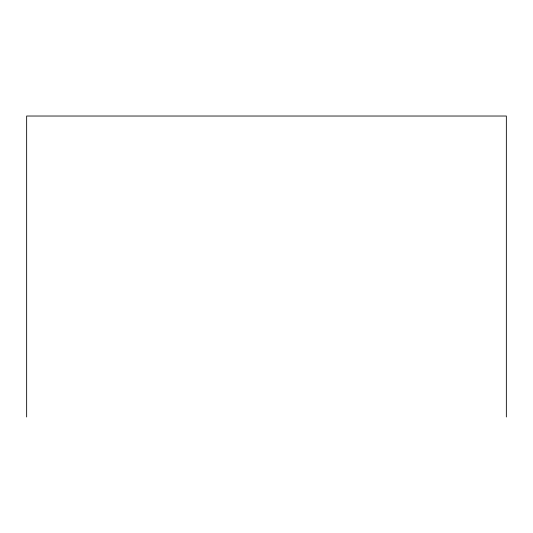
<?xml version="1.0" encoding="UTF-8"?>
<svg xmlns="http://www.w3.org/2000/svg" width="533" height="533" viewBox="0 0 533 533"><rect width="100%" height="100%" fill="white"/><g stroke="black" fill="none" stroke-linecap="round" stroke-linejoin="round"><path stroke-width="0.8" d="M506.35 416.973L506.35 116.027L26.65 116.027L26.65 416.973"/></g></svg>
